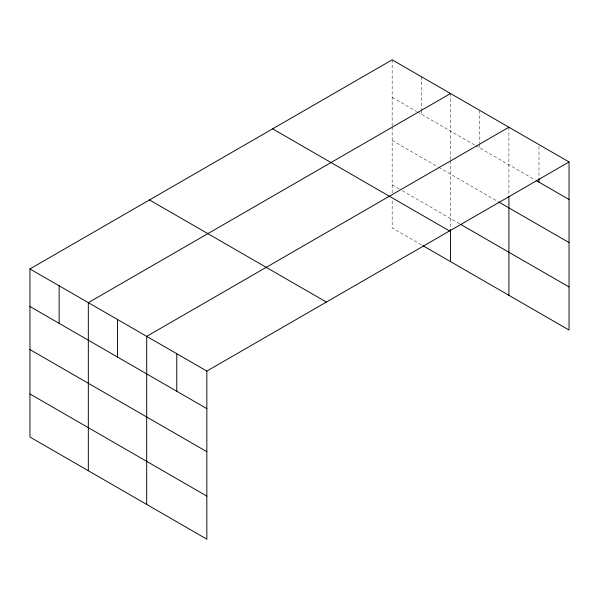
<?xml version="1.0" encoding="UTF-8"?>
<svg xmlns="http://www.w3.org/2000/svg" width="599" height="599" viewBox="0 0 599 599"><rect width="100%" height="100%" fill="white"/><g stroke="black" fill="none" stroke-linecap="round" stroke-linejoin="round"><path stroke-width="0.45" stroke-dasharray="3 2.25" d="M392.158 97.382L416.612 111.504M417.398 111.961L474.985 145.205M475.771 145.662L535.019 179.865M392.158 140.458L437.906 166.874M438.7 167.331L497.859 201.489M392.158 184.844L399.256 188.94M402.408 190.767L459.995 224.011M421.344 244.774L392.158 227.919L392.158 199.205M538.98 146.433L538.98 177.574M508.903 127.235L508.903 195.304M479.717 110.388L479.717 143.356M479.717 144.277L479.717 147.938M450.53 93.534L450.53 159.806M450.53 160.704L450.53 228.421M421.344 76.687L421.344 109.654M421.344 110.575L421.344 114.237M392.158 59.833L392.158 126.104M392.158 127.003L392.158 192.923"/><path stroke-width="0.9" d="M569.05 161.962L206.842 371.081L206.842 539.167L29.95 437.038L29.95 268.951L392.158 59.833L569.05 161.962L569.05 330.049L422.924 245.68M450.53 93.534L88.323 302.652L88.323 470.739M508.903 127.235L146.703 336.353L146.703 504.44M536.607 180.778L569.05 199.512M498.653 201.945L569.05 242.588M460.788 224.468L569.05 286.973M272.627 128.845L449.52 230.967M149.48 199.939L326.373 302.068M29.95 268.951L206.842 371.081M29.95 306.501L206.842 408.63M29.95 349.576L206.842 451.706M29.95 393.962L206.842 496.092M538.98 178.487L538.98 182.148M508.903 196.202L508.903 295.329M450.53 229.312L450.53 261.621M176.772 353.717L176.772 391.267M117.516 319.507L117.516 357.056M59.136 285.798L59.136 323.355"/></g></svg>
